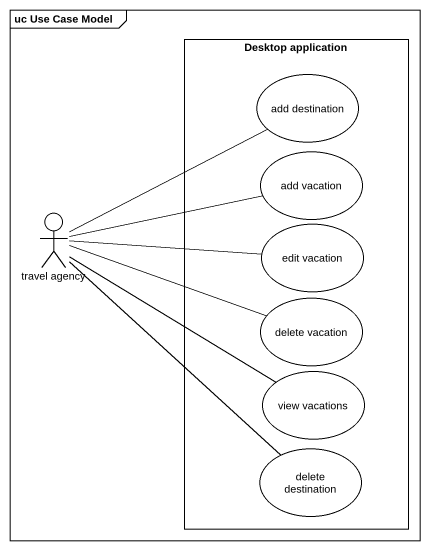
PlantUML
@startuml
mainframe uc Use Case Model
rectangle "Desktop application" as Desktop_application {
  usecase "add destination" as add_destination
  usecase "add vacation" as add_vacation
  usecase "edit vacation" as edit_vacation
  usecase "delete vacation" as delete_vacation
  usecase "view vacations" as view_vacations
  usecase "delete destination" as delete_destination
}
actor "travel agency" as travel_agency
travel_agency -right- add_destination
travel_agency -right- add_vacation
travel_agency -right- edit_vacation
travel_agency -right- delete_vacation
travel_agency -right- view_vacations
travel_agency -- delete_destination
@enduml
